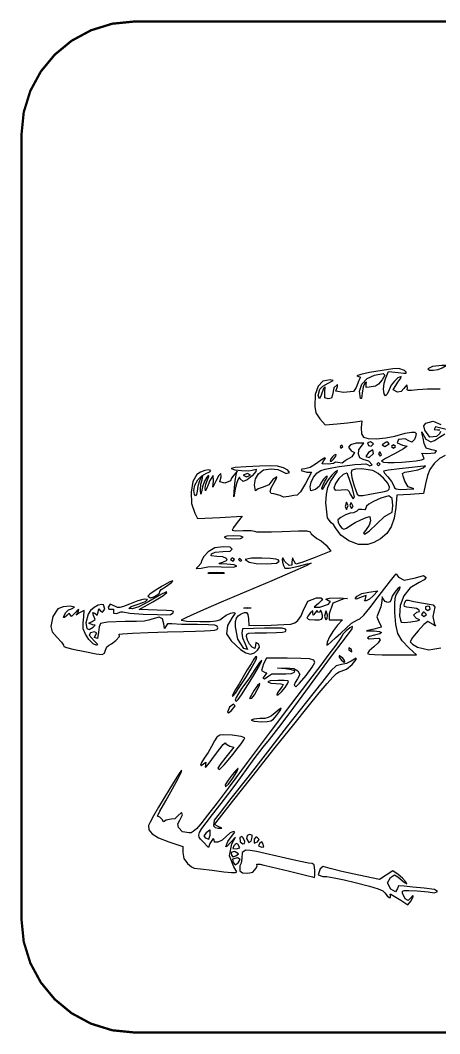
# Model space of a CAD drawing. Extents: x 0 to 7.6, y 0 to 10.9.
# Drawn here: x 0.02 to 1.469, y 0.03 to 3.534 of the extents above; entities that cross this region are included whole.
import ezdxf

# ---------------------------------------------------------------- set-up
doc = ezdxf.new("R2010")
doc.units = 0
doc.layers.get('0').update_dxf_attribs({"linetype": 'CONTINUOUS'})

msp = doc.modelspace()

# ---------------------------------------------------------------- linework, layer by layer
at = {"color": 1, "const_width": 0.007935}
msp.add_lwpolyline([(3.12582, 0.033854), (0.41721, 0.033854), (0.337619, 0.041829), (0.263672, 0.064724), (0.196778, 0.100911), (0.138563, 0.148926), (0.090549, 0.20714), (0.054308, 0.274035), (0.031413, 0.348036), (0.023492, 0.427572), (0.023492, 3.13612), (0.031413, 3.21571), (0.054308, 3.28971), (0.090549, 3.35661), (0.138563, 3.41482), (0.196778, 3.46283), (0.263672, 3.49903), (0.337619, 3.52192), (0.41721, 3.52983), (0.41721, 3.52983), (3.12582, 3.52983)], dxfattribs=at)
at = {"color": 0}
for points in [[(1.47097, 2.25836), (1.45643, 2.25868), (1.42719, 2.25836), (1.3929, 2.25558), (1.37153, 2.25331), (1.36057, 2.25331), (1.35704, 2.25618), (1.35802, 2.26258), (1.35569, 2.27382), (1.34473, 2.26079), (1.33648, 2.25054), (1.32286, 2.24789), (1.30783, 2.25612), (1.32411, 2.28217), (1.33447, 2.29596), (1.33545, 2.30165), (1.32503, 2.29742), (1.31299, 2.28646), (1.30176, 2.27175), (1.294, 2.25597), (1.28743, 2.24126), (1.28185, 2.23525), (1.27669, 2.24208), (1.27523, 2.25846), (1.27734, 2.27881), (1.28304, 2.29769), (1.29275, 2.31928), (1.32606, 2.31586), (1.34483, 2.31413), (1.35341, 2.31424), (1.35362, 2.31689), (1.34755, 2.3226), (1.32834, 2.32997), (1.32834, 2.32997), (1.30729, 2.32818), (1.26986, 2.32269), (1.22683, 2.31554), (1.19634, 2.30903), (1.18224, 2.30419), (1.18815, 2.30197), (1.19553, 2.29969), (1.18951, 2.28808), (1.18061, 2.26394), (1.17122, 2.25032), (1.13618, 2.24664), (1.11035, 2.2519), (1.11578, 2.26753), (1.11594, 2.27414), (1.10379, 2.26297), (1.09814, 2.23876), (1.09532, 2.22743), (1.08366, 2.22467), (1.07167, 2.22797), (1.07232, 2.24804), (1.07368, 2.266), (1.06755, 2.26074), (1.05968, 2.23736), (1.05414, 2.22467), (1.04883, 2.23633), (1.05458, 2.2584), (1.06548, 2.26921), (1.08344, 2.27962), (1.10064, 2.28842), (1.09093, 2.29025), (1.0657, 2.28549), (1.04861, 2.26915), (1.03923, 2.24044), (1.03706, 2.19874), (1.04129, 2.17622), (1.05534, 2.15543), (1.07302, 2.13531), (1.11448, 2.13857), (1.15017, 2.14199), (1.17795, 2.14535), (1.20003, 2.14876), (1.19813, 2.12457), (1.19868, 2.10449), (1.20589, 2.09261), (1.22222, 2.08729), (1.24995, 2.08669), (1.28353, 2.09), (1.31424, 2.09614), (1.34972, 2.10579), (1.37158, 2.11014), (1.38325, 2.10969), (1.38824, 2.10471), (1.38536, 2.09407), (1.38194, 2.08485), (1.37337, 2.07471), (1.36209, 2.07949), (1.35037, 2.08697), (1.32715, 2.08399), (1.32232, 2.07269), (1.34066, 2.06521), (1.35655, 2.06099), (1.34359, 2.05171), (1.31255, 2.03532), (1.28147, 2.01887), (1.26861, 2.00933), (1.27447, 2.00646), (1.29004, 2.00504), (1.31223, 2.00493), (1.33794, 2.00592), (1.3642, 2.00781), (1.38786, 2.01053), (1.40588, 2.01378), (1.41515, 2.01747), (1.41092, 2.03022), (1.40776, 2.03743), (1.42432, 2.03549), (1.4541, 2.03874), (1.45757, 2.04519), (1.44151, 2.04872), (1.42296, 2.05419), (1.41558, 2.07069), (1.41151, 2.08865), (1.40875, 2.10335), (1.40782, 2.11068), (1.40956, 2.10644), (1.42176, 2.08556), (1.43847, 2.07639), (1.45101, 2.08132), (1.46886, 2.09289), (1.48714, 2.10444)], [(1.47206, 2.11236), (1.46832, 2.10406), (1.45871, 2.09526), (1.43554, 2.09261), (1.41792, 2.11681), (1.41428, 2.13211), (1.42079, 2.14079), (1.44635, 2.14725), (1.47353, 2.13667)], [(1.49208, 2.11942), (1.46864, 2.1244), (1.45503, 2.12765), (1.45003, 2.11892), (1.46104, 2.11746), (1.46972, 2.11768)], [(1.48812, 2.02875), (1.46892, 2.01833), (1.44993, 2.00142), (1.43528, 1.98068), (1.42746, 1.95969), (1.42025, 1.93121), (1.41336, 1.89751), (1.36708, 1.89475), (1.3208, 1.89204), (1.31738, 1.84983), (1.31185, 1.81256), (1.3017, 1.78293), (1.28619, 1.7596), (1.2647, 1.74121), (1.24137, 1.7284), (1.22087, 1.72103), (1.18842, 1.72179), (1.15549, 1.73356), (1.12728, 1.75364), (1.10916, 1.77929), (1.10205, 1.79096), (1.09462, 1.79579), (1.08089, 1.81358), (1.07617, 1.86507), (1.07758, 1.89501), (1.08252, 1.91894), (1.09169, 1.93956), (1.10607, 1.95936), (1.11518, 1.972), (1.11616, 1.97721), (1.10775, 1.97254), (1.09598, 1.96072), (1.08371, 1.94515), (1.07389, 1.92914), (1.06684, 1.9165), (1.06255, 1.91124), (1.06234, 1.91644), (1.06613, 1.92811), (1.07172, 1.94038), (1.07671, 1.94732), (1.08149, 1.95692), (1.07709, 1.95665), (1.06771, 1.94689), (1.05838, 1.93381), (1.0542, 1.9235), (1.04004, 1.91114), (1.02344, 1.90685), (1.02116, 1.92025), (1.02458, 1.93664), (1.03342, 1.954), (1.04536, 1.96886), (1.05827, 1.97775), (1.07368, 1.98221), (1.09592, 1.98676), (1.12218, 1.9911), (1.14979, 1.99496), (1.17605, 1.99789), (1.19813, 1.99957), (1.21343, 1.99972), (1.21913, 1.99794), (1.22738, 1.99371), (1.23562, 1.99724), (1.2245, 2.0089), (1.20464, 2.01557), (1.19358, 2.021), (1.18837, 2.03353), (1.18973, 2.04833), (1.1983, 2.0606), (1.20681, 2.07221), (1.18066, 2.0714), (1.16119, 2.06646), (1.15408, 2.05794), (1.16363, 2.04492), (1.17513, 2.0389), (1.16493, 2.02496), (1.14952, 2.01574), (1.14214, 2.01079), (1.13238, 2.00244), (1.1167, 2.00532), (1.10916, 2.00543), (1.10205, 2.00097), (1.08355, 1.99924), (1.06255, 2.00065), (1.06793, 2.01019), (1.07449, 2.01921), (1.07161, 2.02051), (1.06093, 2.0146), (1.04378, 2.00196), (1.02176, 1.98785), (1.00358, 1.98275), (0.993001, 1.98122), (0.99094, 1.97721), (1.01015, 1.97174), (1.02593, 1.97174), (1.0051, 1.93192), (0.988064, 1.90369), (0.976563, 1.89176), (0.965061, 1.89025), (0.948133, 1.88699), (0.929633, 1.88531), (0.917643, 1.89117), (0.895887, 1.89669), (0.886501, 1.89719), (0.883626, 1.90457), (0.887261, 1.91764), (0.897299, 1.93522), (0.905436, 1.94937), (0.905925, 1.95524), (0.892361, 1.9465), (0.878256, 1.92779), (0.858615, 1.91928), (0.841471, 1.91331), (0.832954, 1.90685), (0.828776, 1.92736), (0.832086, 1.94781), (0.84299, 1.96582), (0.8597, 1.97993), (0.886285, 1.98275), (0.909722, 1.98068), (0.9222, 1.9745), (0.938585, 1.96653), (0.949707, 1.97054), (0.943956, 1.97885), (0.929036, 1.98628), (0.908419, 1.99164), (0.885633, 1.99371), (0.845811, 1.99262), (0.799968, 1.99007), (0.762532, 1.98708), (0.74821, 1.98449), (0.761447, 1.98003), (0.784722, 1.97678), (0.808051, 1.97581), (0.821289, 1.97786), (0.834961, 1.98161), (0.833822, 1.97358), (0.820964, 1.95899), (0.803874, 1.94504), (0.790093, 1.93875), (0.779081, 1.94835), (0.777126, 1.954), (0.772678, 1.9476), (0.767307, 1.93257), (0.762586, 1.91222), (0.757975, 1.8865), (0.759657, 1.91678), (0.761936, 1.94217), (0.765192, 1.96072), (0.769097, 1.9745), (0.757704, 1.96153), (0.749621, 1.95014), (0.746311, 1.94092), (0.727051, 1.93326), (0.709147, 1.93782), (0.713488, 1.95562), (0.713217, 1.96625), (0.705729, 1.95942), (0.696126, 1.94287), (0.685004, 1.91949), (0.687825, 1.94011), (0.686035, 1.96007), (0.674968, 1.94287), (0.668836, 1.92708), (0.663683, 1.91401), (0.659614, 1.90653), (0.658692, 1.91569), (0.660861, 1.92942), (0.666667, 1.94456), (0.671169, 1.956), (0.670301, 1.96072), (0.664117, 1.95469), (0.656521, 1.93978), (0.649631, 1.9209), (0.645562, 1.903), (0.643718, 1.8954), (0.642632, 1.91026), (0.643772, 1.93028), (0.647786, 1.9451), (0.650608, 1.95931), (0.6454, 1.95568), (0.638835, 1.9414), (0.633192, 1.92275), (0.630806, 1.90593), (0.629178, 1.89421), (0.625325, 1.88926), (0.621419, 1.89469), (0.619792, 1.90771), (0.623318, 1.92697), (0.632813, 1.94499), (0.646485, 1.95931), (0.662651, 1.9675), (0.674479, 1.97222), (0.677681, 1.97706), (0.670301, 1.97922), (0.657172, 1.97678), (0.642415, 1.97097), (0.630262, 1.963), (0.616157, 1.93858), (0.609808, 1.90272), (0.611708, 1.86361), (0.622287, 1.82932), (0.631728, 1.81108), (0.709201, 1.81511), (0.786729, 1.81913), (0.76926, 1.7971), (0.75689, 1.78033), (0.75179, 1.77106), (0.763075, 1.76893), (0.790256, 1.76926), (0.817437, 1.76953), (0.828776, 1.76699), (0.836372, 1.76557), (0.857096, 1.76497), (0.88775, 1.76519), (0.925239, 1.76628), (0.981011, 1.76828), (1.01004, 1.76807), (1.02154, 1.76486), (1.02496, 1.75792), (1.044, 1.74263), (1.06, 1.73454), (1.07639, 1.71858), (1.09288, 1.69775), (1.03478, 1.67529), (0.992188, 1.6595), (0.971462, 1.65289), (0.9662, 1.66385), (0.960124, 1.67486), (0.957574, 1.66069), (0.958333, 1.64931), (0.948568, 1.64833), (0.93419, 1.66249), (0.927246, 1.67486), (0.92475, 1.67046), (0.925564, 1.66021), (0.928819, 1.64844), (0.933757, 1.63954), (0.948785, 1.63917), (0.980903, 1.64621), (1.01139, 1.65403), (1.02517, 1.65625), (1.00803, 1.64806), (0.960124, 1.62696), (0.888726, 1.59619), (0.801324, 1.55897), (0.713758, 1.52154), (0.642036, 1.49029), (0.593588, 1.46843), (0.575846, 1.45919), (0.594726, 1.45617), (0.640136, 1.45492), (0.675836, 1.45529), (0.696886, 1.45692), (0.709093, 1.46083), (0.718479, 1.46799), (0.7315, 1.47726), (0.746039, 1.48389), (0.757867, 1.48643), (0.762804, 1.4834), (0.751953, 1.46886), (0.73546, 1.44108), (0.73226, 1.41243), (0.748264, 1.38873), (0.78049, 1.35851), (0.799263, 1.34657), (0.815483, 1.34245), (0.828776, 1.34668), (0.839789, 1.3559), (0.845865, 1.36692), (0.844183, 1.37647), (0.833931, 1.38308), (0.832682, 1.37245), (0.829807, 1.36144), (0.821289, 1.36605), (0.811957, 1.37723), (0.804363, 1.391), (0.801269, 1.40343), (0.802354, 1.41097), (0.809896, 1.41482), (0.830294, 1.41629), (0.870008, 1.41644), (0.905165, 1.41678), (0.926053, 1.41803), (0.936089, 1.42057), (0.938693, 1.42486), (0.935981, 1.42919), (0.925185, 1.43153), (0.902235, 1.43224), (0.863118, 1.43175), (0.787543, 1.43018), (0.785753, 1.41493), (0.787924, 1.39854), (0.796007, 1.38032), (0.804579, 1.35872), (0.792751, 1.36165), (0.771701, 1.39421), (0.762858, 1.43685), (0.763564, 1.45503), (0.766439, 1.4669), (0.772569, 1.47493), (0.78304, 1.48161), (0.79476, 1.48671), (0.801975, 1.48617), (0.805881, 1.47906), (0.807835, 1.46451), (0.809517, 1.44119), (0.886501, 1.44293), (0.930122, 1.44428), (0.954861, 1.44646), (0.968425, 1.45096), (0.978515, 1.45904), (0.990072, 1.47456), (0.996961, 1.49164), (1.01297, 1.52582), (1.04357, 1.53738), (1.05816, 1.53657), (1.06397, 1.53353), (1.06114, 1.52735), (1.05002, 1.51719), (1.03494, 1.50478), (1.05469, 1.50461), (1.08442, 1.5154), (1.0912, 1.52463), (1.08529, 1.52642), (1.07617, 1.5319), (1.0886, 1.53564), (1.12153, 1.5364), (1.15023, 1.53515), (1.13818, 1.53336), (1.0995, 1.51899), (1.08713, 1.48167), (1.08713, 1.46039), (1.1333, 1.46039), (1.11632, 1.44254), (1.10178, 1.42421), (1.08849, 1.40261), (1.0797, 1.38379), (1.07867, 1.37359), (1.0835, 1.37592), (1.09429, 1.38455), (1.10943, 1.39817), (1.12728, 1.41536), (1.16406, 1.44889), (1.18479, 1.46039), (1.19347, 1.46431), (1.20703, 1.47743), (1.22727, 1.50196), (1.25618, 1.53993), (1.27941, 1.57081), (1.29899, 1.59614), (1.31293, 1.61328), (1.31907, 1.61962), (1.32633, 1.60889), (1.3469, 1.59787), (1.38596, 1.60612), (1.41325, 1.61404), (1.42253, 1.60753), (1.41525, 1.59972), (1.39789, 1.5905), (1.3673, 1.5714), (1.34483, 1.544), (1.33214, 1.51101), (1.33078, 1.47521), (1.33333, 1.45979), (1.3355, 1.45242), (1.34744, 1.45161), (1.36963, 1.45372), (1.39094, 1.45742), (1.40056, 1.4611), (1.38954, 1.46593), (1.37858, 1.47694), (1.38997, 1.4879), (1.39985, 1.48996), (1.39865, 1.49462), (1.38878, 1.49968), (1.37283, 1.50293), (1.35601, 1.50478), (1.34787, 1.50732), (1.34603, 1.51215), (1.34831, 1.52089), (1.35324, 1.52908), (1.36117, 1.52864), (1.38015, 1.52414), (1.41308, 1.51899), (1.44715, 1.51286), (1.4521, 1.50478), (1.44569, 1.4719), (1.45074, 1.44521), (1.45524, 1.43858), (1.44672, 1.44531), (1.42763, 1.45464), (1.41471, 1.44487), (1.39447, 1.42296), (1.37576, 1.39936), (1.36757, 1.38444), (1.37489, 1.37701), (1.39268, 1.36675), (1.43212, 1.35726), (1.47364, 1.36453)]]:
    msp.add_lwpolyline(points, dxfattribs=at)
for points in [[(1.27409, 2.31261), (1.27919, 2.30735), (1.27002, 2.29064), (1.25727, 2.27513), (1.24702, 2.26856), (1.2251, 2.26497), (1.21463, 2.26411), (1.21506, 2.2736), (1.21609, 2.28217), (1.21072, 2.27951), (1.20486, 2.26676), (1.2015, 2.24485), (1.19922, 2.22597), (1.19575, 2.22646), (1.19195, 2.25201), (1.19998, 2.2761), (1.21794, 2.29563), (1.24387, 2.30729), (1.27409, 2.31261)], [(1.47683, 2.3399), (1.44422, 2.33637), (1.42806, 2.32844), (1.43365, 2.32454), (1.4471, 2.32406), (1.46337, 2.32661), (1.47754, 2.33188), (1.49126, 2.33974), (1.47683, 2.3399)], [(1.23058, 2.07622), (1.21973, 2.07243), (1.22287, 2.06326), (1.23226, 2.06158), (1.23985, 2.06967), (1.23058, 2.07622)], [(1.29015, 2.07568), (1.28472, 2.07531), (1.2698, 2.06614), (1.27995, 2.06065), (1.29487, 2.06976), (1.29015, 2.07568)], [(1.13146, 2.06521), (1.12565, 2.05974), (1.12804, 2.05419), (1.1339, 2.05974), (1.13146, 2.06521)], [(1.23779, 2.04872), (1.22342, 2.03933), (1.2136, 2.0255), (1.22597, 2.02225), (1.24013, 2.03635), (1.23779, 2.04872)], [(1.26096, 2.04112), (1.2576, 2.03526), (1.26307, 2.02675), (1.26861, 2.0319), (1.26307, 2.04047), (1.26096, 2.04112)], [(1.30984, 2.06603), (1.30263, 2.06011), (1.30984, 2.05419), (1.317, 2.06011), (1.30984, 2.06603)], [(1.11051, 2.03222), (1.1046, 2.02974), (1.09728, 2.02294), (1.09152, 2.01508), (1.09044, 2.00939), (1.09549, 2.0096), (1.10357, 2.01699), (1.11003, 2.02647), (1.11144, 2.03174), (1.11051, 2.03222)], [(1.2576, 2.00472), (1.25212, 1.99924), (1.2576, 1.99371), (1.26307, 1.99924), (1.2576, 2.00472)], [(0.804363, 1.96625), (0.790256, 1.96072), (0.800944, 1.95524), (0.814996, 1.96072), (0.804363, 1.96625)], [(1.14676, 1.96832), (1.13509, 1.96349), (1.12088, 1.94976), (1.10878, 1.93229), (1.10368, 1.91607), (1.1084, 1.9094), (1.12858, 1.90994), (1.14269, 1.91118), (1.15088, 1.90994), (1.15582, 1.90511), (1.16005, 1.89551), (1.17003, 1.87901), (1.17513, 1.88564), (1.17296, 1.89589), (1.16737, 1.91504), (1.15945, 1.9394), (1.15039, 1.96522), (1.14676, 1.96832)], [(1.19906, 1.98253), (1.1786, 1.98167), (1.16569, 1.97835), (1.16352, 1.97043), (1.16596, 1.95324), (1.17269, 1.9279), (1.18354, 1.89556), (1.18983, 1.89068), (1.20405, 1.89122), (1.22748, 1.89529), (1.25895, 1.90061), (1.2787, 1.9044), (1.28993, 1.90799), (1.29492, 1.9126), (1.29606, 1.91943), (1.29009, 1.93317), (1.27534, 1.95047), (1.25635, 1.96679), (1.23768, 1.97749), (1.19906, 1.98253)], [(1.41976, 1.99278), (1.41542, 1.99262), (1.40332, 1.9911), (1.37261, 1.98747), (1.32981, 1.98292), (1.29259, 1.97846), (1.2755, 1.97499), (1.27859, 1.96804), (1.28993, 1.95508), (1.30301, 1.93907), (1.31044, 1.92458), (1.31321, 1.91715), (1.31917, 1.91331), (1.33214, 1.912), (1.35579, 1.91222), (1.37956, 1.91351), (1.37782, 1.91525), (1.35965, 1.9209), (1.34896, 1.9406), (1.34267, 1.95806), (1.34006, 1.96729), (1.34853, 1.97086), (1.36892, 1.97461), (1.39333, 1.97965), (1.41157, 1.98628), (1.41976, 1.99278)], [(1.29384, 1.88971), (1.26584, 1.88183), (1.24007, 1.87017), (1.22407, 1.86133), (1.21587, 1.85411), (1.2136, 1.84722), (1.21056, 1.84125), (1.19976, 1.84207), (1.18831, 1.84272), (1.18251, 1.83686), (1.17133, 1.83117), (1.16027, 1.83008), (1.1435, 1.82383), (1.12723, 1.81526), (1.11751, 1.80701), (1.11789, 1.7991), (1.12326, 1.78797), (1.13091, 1.7781), (1.13813, 1.77382), (1.14752, 1.77794), (1.16216, 1.78776), (1.17725, 1.79719), (1.19689, 1.80701), (1.2156, 1.81472), (1.22803, 1.81782), (1.23009, 1.80294), (1.22591, 1.78803), (1.21533, 1.77274), (1.20589, 1.7609), (1.20898, 1.75732), (1.22493, 1.76785), (1.25168, 1.79308), (1.27897, 1.81831), (1.29655, 1.82878), (1.30512, 1.83365), (1.30707, 1.85562), (1.30436, 1.88092), (1.29384, 1.88971)], [(1.14762, 1.86729), (1.14214, 1.85319), (1.14762, 1.84256), (1.1531, 1.85661), (1.14762, 1.86729)], [(1.162, 1.86496), (1.15864, 1.85661), (1.16412, 1.84526), (1.1696, 1.85319), (1.16412, 1.86453), (1.162, 1.86496)], [(0.757269, 1.75185), (0.733886, 1.75028), (0.724283, 1.74631), (0.733886, 1.74246), (0.757269, 1.74083), (0.780599, 1.74246), (0.790256, 1.74631), (0.780599, 1.75028), (0.757269, 1.75185)], [(0.721246, 1.71332), (0.692275, 1.71024), (0.669, 1.6959), (0.653429, 1.68028), (0.647299, 1.66726), (0.643554, 1.65603), (0.634657, 1.64481), (0.627821, 1.63835), (0.629124, 1.63835), (0.644314, 1.63997), (0.655707, 1.64208), (0.673014, 1.64497), (0.71365, 1.64378), (0.755806, 1.64247), (0.768283, 1.64654), (0.759278, 1.65136), (0.733886, 1.65343), (0.714464, 1.65392), (0.706489, 1.65479), (0.708604, 1.65674), (0.71951, 1.66032), (0.734213, 1.66678), (0.73215, 1.6735), (0.719347, 1.67833), (0.69911, 1.68033), (0.679144, 1.68181), (0.680285, 1.68858), (0.69336, 1.69482), (0.719456, 1.69683), (0.745008, 1.69857), (0.75179, 1.70508), (0.745281, 1.71158), (0.721246, 1.71332)], [(0.751465, 1.67486), (0.746311, 1.66938), (0.754829, 1.66385), (0.760037, 1.66938), (0.751465, 1.67486)], [(0.777126, 1.67296), (0.773762, 1.66971), (0.779297, 1.66385), (0.784776, 1.66629), (0.779297, 1.6721), (0.777126, 1.67296)], [(0.819011, 1.67378), (0.796767, 1.66965), (0.810872, 1.65989), (0.834472, 1.65593), (0.870008, 1.65474), (0.905057, 1.65711), (0.913954, 1.66385), (0.911458, 1.66808), (0.902453, 1.67079), (0.884386, 1.67258), (0.854872, 1.67367), (0.819011, 1.67378)], [(0.696778, 1.62478), (0.670682, 1.62392), (0.667535, 1.6225), (0.696778, 1.62185), (0.725965, 1.6225), (0.722928, 1.62392), (0.696778, 1.62478)], [(0.546658, 1.59614), (0.536621, 1.59224), (0.510417, 1.57775), (0.485786, 1.56256), (0.467503, 1.54975), (0.460394, 1.54249), (0.470161, 1.53738), (0.480686, 1.53993), (0.491917, 1.546), (0.500162, 1.55311), (0.501953, 1.55886), (0.506401, 1.56543), (0.520942, 1.57525), (0.541938, 1.58942), (0.546658, 1.59614)], [(0.524849, 1.55735), (0.519857, 1.55588), (0.509386, 1.55046), (0.491536, 1.54025), (0.464301, 1.52419), (0.429688, 1.5064), (0.406629, 1.49908), (0.395236, 1.50038), (0.402344, 1.50732), (0.427083, 1.51557), (0.451822, 1.52382), (0.458876, 1.53082), (0.447592, 1.5319), (0.426378, 1.52713), (0.396485, 1.51551), (0.376574, 1.50689), (0.36415, 1.50304), (0.355957, 1.50336), (0.348633, 1.50726), (0.329807, 1.51497), (0.322917, 1.50493), (0.325358, 1.49739), (0.333985, 1.49735), (0.34196, 1.49778), (0.341689, 1.49132), (0.342014, 1.48438), (0.352593, 1.48242), (0.366917, 1.48861), (0.374132, 1.48876), (0.397678, 1.48406), (0.444228, 1.48101), (0.493707, 1.47944), (0.524306, 1.47808), (0.538411, 1.4796), (0.548178, 1.48497), (0.549533, 1.48926), (0.542806, 1.49192), (0.524794, 1.49349), (0.492512, 1.49457), (0.430122, 1.49615), (0.478244, 1.52328), (0.512207, 1.54383), (0.526367, 1.55507), (0.524849, 1.55735)], [(1.25483, 1.56082), (1.23872, 1.54362), (1.22607, 1.53271), (1.2149, 1.52642), (1.20909, 1.52626), (1.21289, 1.53381), (1.21512, 1.54449), (1.20068, 1.53993), (1.18093, 1.5319), (1.17659, 1.53413), (1.18354, 1.54258), (1.1996, 1.55143), (1.22461, 1.55707), (1.25483, 1.56082)], [(1.33198, 1.57411), (1.32433, 1.5689), (1.31418, 1.55664), (1.30534, 1.54253), (1.30159, 1.53147), (1.29818, 1.52322), (1.29026, 1.52089), (1.28114, 1.52431), (1.27425, 1.53326), (1.27007, 1.54004), (1.26893, 1.5255), (1.26584, 1.50629), (1.25895, 1.48839), (1.25206, 1.4714), (1.25911, 1.45421), (1.26557, 1.44168), (1.26736, 1.43582), (1.25901, 1.43338), (1.2411, 1.42899), (1.21636, 1.42329), (1.24246, 1.42264), (1.26118, 1.42068), (1.26774, 1.41683), (1.26199, 1.41222), (1.24387, 1.40793), (1.22635, 1.40369), (1.21913, 1.39865), (1.22504, 1.39551), (1.2411, 1.3966), (1.25846, 1.39774), (1.26307, 1.39225), (1.25662, 1.38162), (1.2411, 1.36697), (1.22553, 1.35319), (1.21913, 1.34451), (1.22564, 1.34256), (1.24371, 1.34093), (1.27067, 1.3399), (1.3042, 1.33946), (1.38932, 1.33946), (1.3642, 1.36258), (1.3399, 1.38813), (1.32503, 1.41347), (1.31733, 1.44439), (1.31456, 1.48633), (1.31429, 1.51639), (1.31548, 1.53532), (1.31868, 1.54736), (1.3246, 1.55669), (1.33171, 1.5676), (1.33312, 1.57368), (1.33198, 1.57411)], [(0.192111, 1.50851), (0.167969, 1.50586), (0.149685, 1.49892), (0.132378, 1.47239), (0.125, 1.43778), (0.129666, 1.41971), (0.146972, 1.39996), (0.162489, 1.38379), (0.169, 1.37343), (0.170356, 1.36919), (0.178819, 1.36534), (0.2009, 1.35992), (0.243218, 1.35091), (0.282118, 1.3431), (0.3023, 1.34098), (0.310656, 1.34516), (0.313857, 1.35596), (0.318251, 1.36768), (0.324164, 1.37261), (0.334526, 1.37777), (0.349772, 1.38971), (0.362414, 1.40369), (0.3616, 1.41086), (0.372613, 1.41287), (0.407769, 1.41504), (0.461589, 1.41726), (0.528537, 1.41917), (0.583387, 1.42051), (0.625325, 1.42165), (0.656033, 1.42285), (0.6773, 1.42415), (0.69081, 1.42572), (0.69835, 1.42774), (0.701606, 1.43033), (0.702311, 1.4336), (0.700467, 1.43929), (0.691569, 1.44243), (0.670518, 1.44385), (0.632215, 1.44433), (0.577257, 1.44531), (0.543728, 1.44706), (0.528049, 1.44672), (0.52181, 1.43707), (0.518392, 1.43137), (0.515463, 1.44667), (0.510633, 1.46468), (0.499892, 1.47049), (0.474012, 1.4636), (0.463975, 1.45936), (0.447428, 1.45671), (0.421169, 1.45535), (0.381944, 1.45492), (0.320692, 1.45335), (0.29655, 1.44835), (0.291829, 1.43674), (0.289931, 1.41808), (0.285915, 1.39611), (0.276204, 1.39996), (0.278646, 1.40543), (0.284451, 1.41428), (0.275717, 1.41982), (0.26199, 1.41644), (0.257921, 1.4075), (0.274794, 1.38775), (0.286242, 1.3763), (0.283637, 1.37261), (0.271267, 1.37842), (0.256999, 1.39301), (0.244413, 1.41183), (0.237358, 1.43024), (0.236382, 1.45042), (0.239258, 1.47157), (0.2398, 1.49283), (0.221733, 1.48378), (0.213053, 1.47694), (0.21799, 1.48394), (0.222439, 1.49675), (0.217503, 1.49479), (0.210015, 1.48568), (0.196506, 1.472), (0.190972, 1.48025), (0.188639, 1.48449), (0.180176, 1.47612), (0.172581, 1.46886), (0.169379, 1.46907), (0.170899, 1.47547), (0.177517, 1.48671), (0.186686, 1.49533), (0.196778, 1.49892), (0.207465, 1.50418), (0.192111, 1.50851)], [(0.301432, 1.514), (0.289008, 1.51139), (0.275011, 1.50364), (0.262369, 1.49263), (0.254015, 1.48003), (0.246311, 1.45025), (0.249621, 1.4311), (0.257867, 1.42794), (0.27105, 1.43549), (0.278538, 1.44254), (0.269314, 1.44374), (0.256944, 1.44943), (0.267958, 1.45492), (0.278538, 1.46158), (0.272461, 1.47575), (0.270454, 1.48643), (0.277399, 1.48378), (0.285536, 1.47715), (0.288357, 1.4879), (0.290474, 1.49892), (0.295464, 1.49343), (0.303711, 1.4879), (0.311686, 1.49826), (0.306694, 1.51253), (0.301432, 1.514)], [(1.42785, 1.50857), (1.42057, 1.50538), (1.42003, 1.49854), (1.42806, 1.49343), (1.43599, 1.49886), (1.4336, 1.50711), (1.42785, 1.50857)], [(0.806044, 1.50375), (0.816461, 1.50271), (0.816732, 1.50097), (0.804036, 1.50032), (0.7921, 1.50108), (0.794433, 1.50282), (0.806044, 1.50375)], [(1.05686, 1.49397), (1.05409, 1.48654), (1.04888, 1.48774), (1.044, 1.49274), (1.04015, 1.48639), (1.03179, 1.47711), (1.03038, 1.48654), (1.0306, 1.49164), (1.02197, 1.48406), (1.01362, 1.47379), (1.0102, 1.46614), (1.01807, 1.46213), (1.03743, 1.46044), (1.05301, 1.46078), (1.06098, 1.46262), (1.06369, 1.4675), (1.06358, 1.47689), (1.06087, 1.48904), (1.05686, 1.49397)], [(1.07731, 1.49104), (1.07617, 1.49067), (1.07064, 1.47385), (1.07617, 1.46044), (1.08002, 1.46539), (1.08165, 1.47726), (1.07731, 1.49104)], [(1.41163, 1.48703), (1.40603, 1.47965), (1.41461, 1.47239), (1.42393, 1.47976), (1.41569, 1.48688), (1.41163, 1.48703)], [(1.16645, 1.43728), (1.15804, 1.43311), (1.14621, 1.42333), (1.13569, 1.41228), (1.13113, 1.40414), (1.12538, 1.39486), (1.1097, 1.37294), (1.08653, 1.3418), (1.05827, 1.30463), (1.01568, 1.24875), (0.953504, 1.16645), (0.880208, 1.06885), (0.804036, 0.967068), (0.744954, 0.888129), (0.700032, 0.82845), (0.6671, 0.785374), (0.643826, 0.756131), (0.628093, 0.738118), (0.617512, 0.728569), (0.610026, 0.724772), (0.603299, 0.724067), (0.580294, 0.727485), (0.566786, 0.743272), (0.563747, 0.7551), (0.570801, 0.768013), (0.580729, 0.786947), (0.576497, 0.795139), (0.563043, 0.782118), (0.553386, 0.772624), (0.541069, 0.771647), (0.523926, 0.768175), (0.514865, 0.762424), (0.509874, 0.7704), (0.501628, 0.778646), (0.493381, 0.781956), (0.502007, 0.7991), (0.522894, 0.835558), (0.546115, 0.876357), (0.565267, 0.912056), (0.576822, 0.935818), (0.577257, 0.940864), (0.568793, 0.929417), (0.554471, 0.907335), (0.536296, 0.878201), (0.516493, 0.84554), (0.497179, 0.812825), (0.48036, 0.783692), (0.468261, 0.76161), (0.462944, 0.750108), (0.463704, 0.734646), (0.474881, 0.720649), (0.497667, 0.707194), (0.533203, 0.69336), (0.581326, 0.677083), (0.581326, 0.655979), (0.584799, 0.636014), (0.597439, 0.618815), (0.610894, 0.607368), (0.620768, 0.602431), (0.642036, 0.600097), (0.683051, 0.594835), (0.722928, 0.589844), (0.74924, 0.587294), (0.763781, 0.587131), (0.768283, 0.589193), (0.764974, 0.595757), (0.757107, 0.60726), (0.742404, 0.645454), (0.751193, 0.686361), (0.762967, 0.709961), (0.746365, 0.690918), (0.734646, 0.678765), (0.729764, 0.676161), (0.737142, 0.69439), (0.753418, 0.716797), (0.76085, 0.726833), (0.756076, 0.729167), (0.745335, 0.723958), (0.731717, 0.711317), (0.717122, 0.699219), (0.702094, 0.692546), (0.691351, 0.692546), (0.689888, 0.700467), (0.686415, 0.704807), (0.674588, 0.687392), (0.669542, 0.6741), (0.650499, 0.694769), (0.642904, 0.702746), (0.637858, 0.709256), (0.636339, 0.716254), (0.639214, 0.72564), (0.647461, 0.739367), (0.661892, 0.759278), (0.683539, 0.787326), (0.713325, 0.825412), (0.740126, 0.860243), (0.765625, 0.894097), (0.786947, 0.923068), (0.801269, 0.943251), (0.828179, 0.980524), (0.859592, 1.02024), (0.880806, 1.04704), (0.913086, 1.08919), (0.95204, 1.14095), (0.993272, 1.19651), (1.05404, 1.27897), (1.09912, 1.33957), (1.13238, 1.38373), (1.15793, 1.41678), (1.16612, 1.42958), (1.16753, 1.4369), (1.16645, 1.43728)], [(0.834744, 1.33415), (0.832519, 1.3335), (0.827149, 1.32536), (0.817165, 1.30919), (0.80409, 1.28771), (0.789714, 1.26378), (0.775608, 1.24013), (0.763456, 1.21951), (0.754992, 1.20481), (0.75179, 1.19868), (0.754503, 1.19743), (0.763183, 1.20752), (0.778483, 1.22993), (0.801161, 1.26552), (0.816297, 1.29053), (0.828233, 1.31147), (0.835721, 1.32617), (0.837565, 1.33247), (0.834744, 1.33415)], [(1.12299, 1.33697), (1.12115, 1.33681), (1.12212, 1.3316), (1.12836, 1.32297), (1.13623, 1.31597), (1.14117, 1.31467), (1.14014, 1.31988), (1.1339, 1.32845), (1.12299, 1.33697)], [(1.15478, 1.36458), (1.15565, 1.35634), (1.16515, 1.35048), (1.16401, 1.35883), (1.15478, 1.36458)], [(1.18045, 1.32834), (1.16265, 1.31749), (1.14719, 1.30973), (1.12983, 1.30648), (1.11144, 1.30241), (1.09451, 1.28586), (1.06152, 1.24419), (1.00879, 1.17708), (0.943685, 1.09391), (0.873589, 1.00418), (0.805826, 0.917318), (0.747775, 0.842719), (0.70676, 0.789822), (0.690213, 0.768013), (0.6875, 0.749132), (0.693631, 0.742947), (0.703504, 0.74056), (0.716037, 0.740886), (0.703668, 0.745876), (0.691297, 0.753581), (0.70779, 0.77539), (0.752821, 0.832736), (0.819444, 0.916829), (0.900825, 1.01904), (0.965061, 1.0995), (1.01503, 1.16173), (1.05284, 1.20812), (1.0804, 1.24099), (1.09966, 1.26264), (1.11274, 1.27534), (1.12158, 1.28152), (1.12815, 1.28342), (1.14676, 1.28998), (1.16716, 1.30675), (1.18077, 1.32319), (1.18045, 1.32834)], [(0.854492, 1.32107), (0.846138, 1.31315), (0.830513, 1.28971), (0.811632, 1.26042), (0.79579, 1.23828), (0.784722, 1.22325), (0.774035, 1.2066), (0.76595, 1.192), (0.762804, 1.18332), (0.766928, 1.18001), (0.772515, 1.18598), (0.783583, 1.20161), (0.798122, 1.22374), (0.814236, 1.24924), (0.829861, 1.2749), (0.843099, 1.29758), (0.851997, 1.31402), (0.854492, 1.32107)], [(0.941461, 1.32823), (0.870008, 1.32823), (0.860297, 1.3087), (0.853787, 1.28603), (0.865668, 1.27897), (0.871149, 1.27707), (0.864475, 1.26801), (0.857639, 1.25884), (0.863607, 1.257), (0.878906, 1.26704), (0.88954, 1.27468), (0.914442, 1.27463), (0.937825, 1.27398), (0.956597, 1.27572), (0.967719, 1.27941), (0.968371, 1.28445), (0.956814, 1.28852), (0.935981, 1.29145), (0.908475, 1.29351), (0.938857, 1.29449), (0.965169, 1.29313), (0.978896, 1.28423), (0.985568, 1.27235), (0.977376, 1.25727), (0.969456, 1.24441), (0.9662, 1.23557), (0.9662, 1.23551), (0.971462, 1.22949), (0.984918, 1.24137), (1.00732, 1.26812), (1.02832, 1.29666), (1.03765, 1.3138), (1.03364, 1.32113), (1.01893, 1.32552), (0.989583, 1.32775), (0.941461, 1.32823)], [(0.846951, 1.24051), (0.839518, 1.2334), (0.8278, 1.21718), (0.817003, 1.1996), (0.812283, 1.18842), (0.819336, 1.19005), (0.828558, 1.20144), (0.838867, 1.21837), (0.8463, 1.23383), (0.846951, 1.24051)], [(0.911079, 1.25152), (0.883247, 1.25005), (0.875489, 1.24598), (0.885037, 1.24213), (0.903321, 1.24051), (0.920518, 1.23958), (0.927735, 1.23725), (0.924479, 1.23085), (0.916721, 1.22), (0.908962, 1.20833), (0.905925, 1.19992), (0.910807, 1.20144), (0.921983, 1.21229), (0.934842, 1.22743), (0.944769, 1.24186), (0.946506, 1.24712), (0.943033, 1.25), (0.931967, 1.25125), (0.911079, 1.25152)], [(0.756511, 1.16905), (0.74311, 1.15945), (0.73546, 1.14198), (0.738661, 1.13921), (0.749024, 1.14703), (0.762044, 1.16325), (0.756511, 1.16905)], [(0.920682, 1.15495), (0.913954, 1.1511), (0.900228, 1.13943), (0.887532, 1.12885), (0.876844, 1.12288), (0.864746, 1.12022), (0.847982, 1.11957), (0.826606, 1.11795), (0.817762, 1.11404), (0.827908, 1.11019), (0.853028, 1.10856), (0.873372, 1.109), (0.88585, 1.11144), (0.894965, 1.11784), (0.905274, 1.12999), (0.918892, 1.14865), (0.920682, 1.15495)], [(0.722439, 1.06369), (0.708876, 1.06185), (0.699274, 1.0555), (0.690701, 1.04308), (0.680501, 1.02311), (0.668619, 1.00195), (0.655653, 0.982206), (0.646104, 0.967882), (0.642253, 0.958931), (0.64426, 0.95676), (0.652453, 0.962511), (0.661133, 0.969183), (0.660047, 0.960613), (0.658529, 0.951118), (0.662381, 0.952094), (0.672743, 0.964789), (0.69081, 0.990126), (0.708713, 1.01535), (0.720757, 1.03038), (0.727593, 1.03586), (0.729764, 1.0325), (0.743653, 1.02376), (0.757542, 1.02029), (0.729926, 0.986165), (0.710394, 0.960829), (0.702311, 0.947808), (0.707574, 0.943631), (0.713108, 0.948025), (0.723904, 0.959636), (0.738118, 0.976238), (0.753961, 0.995443), (0.769476, 1.01497), (0.782824, 1.03261), (0.79221, 1.04601), (0.79579, 1.05284), (0.782715, 1.05762), (0.751465, 1.06185), (0.722439, 1.06369)], [(0.77181, 0.946614), (0.764106, 0.939669), (0.751844, 0.924914), (0.738444, 0.906901), (0.727593, 0.890028), (0.728787, 0.883137), (0.738986, 0.892524), (0.754665, 0.913411), (0.768338, 0.935058), (0.772569, 0.946614), (0.77181, 0.946614)], [(0.675564, 0.73405), (0.674154, 0.733942), (0.662272, 0.72461), (0.6537, 0.713596), (0.658311, 0.707086), (0.670844, 0.702854), (0.676432, 0.716797), (0.675564, 0.73405)], [(0.784939, 0.712239), (0.778646, 0.708767), (0.779081, 0.693685), (0.788249, 0.686253), (0.794271, 0.687283), (0.795518, 0.694878), (0.790419, 0.70714), (0.784939, 0.712239)], [(0.812825, 0.718207), (0.803765, 0.715224), (0.801269, 0.704428), (0.809517, 0.690701), (0.817762, 0.695747), (0.821072, 0.709526), (0.82091, 0.7162), (0.812825, 0.718207)], [(0.833333, 0.709147), (0.828071, 0.702854), (0.827365, 0.688803), (0.839031, 0.693142), (0.845053, 0.701443), (0.839735, 0.707194), (0.835775, 0.708985), (0.833333, 0.709147)], [(0.765517, 0.688043), (0.757488, 0.680067), (0.754719, 0.670628), (0.7653, 0.668728), (0.778592, 0.673178), (0.771376, 0.684896), (0.765517, 0.688043)], [(0.854058, 0.693306), (0.847439, 0.690213), (0.842882, 0.67909), (0.853407, 0.674371), (0.861763, 0.67654), (0.858344, 0.687663), (0.854058, 0.693306)], [(0.758572, 0.660047), (0.748481, 0.656575), (0.749024, 0.646701), (0.754232, 0.641601), (0.765082, 0.644531), (0.773329, 0.652399), (0.762804, 0.659289), (0.758572, 0.660047)], [(0.770508, 0.637642), (0.765517, 0.637044), (0.752821, 0.633192), (0.7551, 0.62245), (0.762044, 0.614204), (0.772678, 0.620335), (0.779189, 0.632758), (0.770508, 0.637642)], [(0.799588, 0.664497), (0.786621, 0.656629), (0.784831, 0.635471), (0.782986, 0.619954), (0.778754, 0.609918), (0.778321, 0.593533), (0.787272, 0.585667), (0.806315, 0.585286), (0.822971, 0.588867), (0.828776, 0.595053), (0.834853, 0.602756), (0.837836, 0.610786), (0.836751, 0.613932), (0.837239, 0.615994), (0.840603, 0.616699), (0.848307, 0.615776), (0.861708, 0.613064), (0.882107, 0.608344), (0.911025, 0.601346), (0.949707, 0.591797), (0.982856, 0.583604), (1.01025, 0.576822), (1.02902, 0.572157), (1.0363, 0.570258), (1.03722, 0.577094), (1.03765, 0.594129), (1.03575, 0.613661), (1.02805, 0.617947), (1.01546, 0.619846), (0.988336, 0.625325), (0.950683, 0.633626), (0.906467, 0.643772), (0.86594, 0.653267), (0.835613, 0.659993), (0.813965, 0.663738), (0.799588, 0.664497)], [(1.06662, 0.607585), (1.05621, 0.599989), (1.04872, 0.57921), (1.0651, 0.574056), (1.07899, 0.573188), (1.10482, 0.568847), (1.13889, 0.561794), (1.17746, 0.552735), (1.22662, 0.540147), (1.25684, 0.531142), (1.27295, 0.523872), (1.28006, 0.516656), (1.28706, 0.507107), (1.2946, 0.501247), (1.29964, 0.500651), (1.29948, 0.506728), (1.29785, 0.511882), (1.30073, 0.512044), (1.31174, 0.505806), (1.33458, 0.491482), (1.35932, 0.475857), (1.36892, 0.487685), (1.37826, 0.505751), (1.37543, 0.506511), (1.36925, 0.499511), (1.36024, 0.490181), (1.35026, 0.496203), (1.34006, 0.516331), (1.3412, 0.522299), (1.34738, 0.525119), (1.36258, 0.525282), (1.39094, 0.523438), (1.42964, 0.519965), (1.45139, 0.516818), (1.46104, 0.521918), (1.45111, 0.528917), (1.41569, 0.533475), (1.37674, 0.537001), (1.34695, 0.54031), (1.32731, 0.541124), (1.32357, 0.531901), (1.31624, 0.520725), (1.30051, 0.529893), (1.28906, 0.551594), (1.29921, 0.570096), (1.31245, 0.579753), (1.32492, 0.571832), (1.34782, 0.553006), (1.35569, 0.547906), (1.35124, 0.556369), (1.34077, 0.568142), (1.32563, 0.580458), (1.30707, 0.593207), (1.28418, 0.578017), (1.26128, 0.562933), (1.18934, 0.578017), (1.13064, 0.591254), (1.0906, 0.601725), (1.06662, 0.607585)]]:
    msp.add_lwpolyline(points, close=True, dxfattribs=at)

doc.saveas('drawing.dxf')
